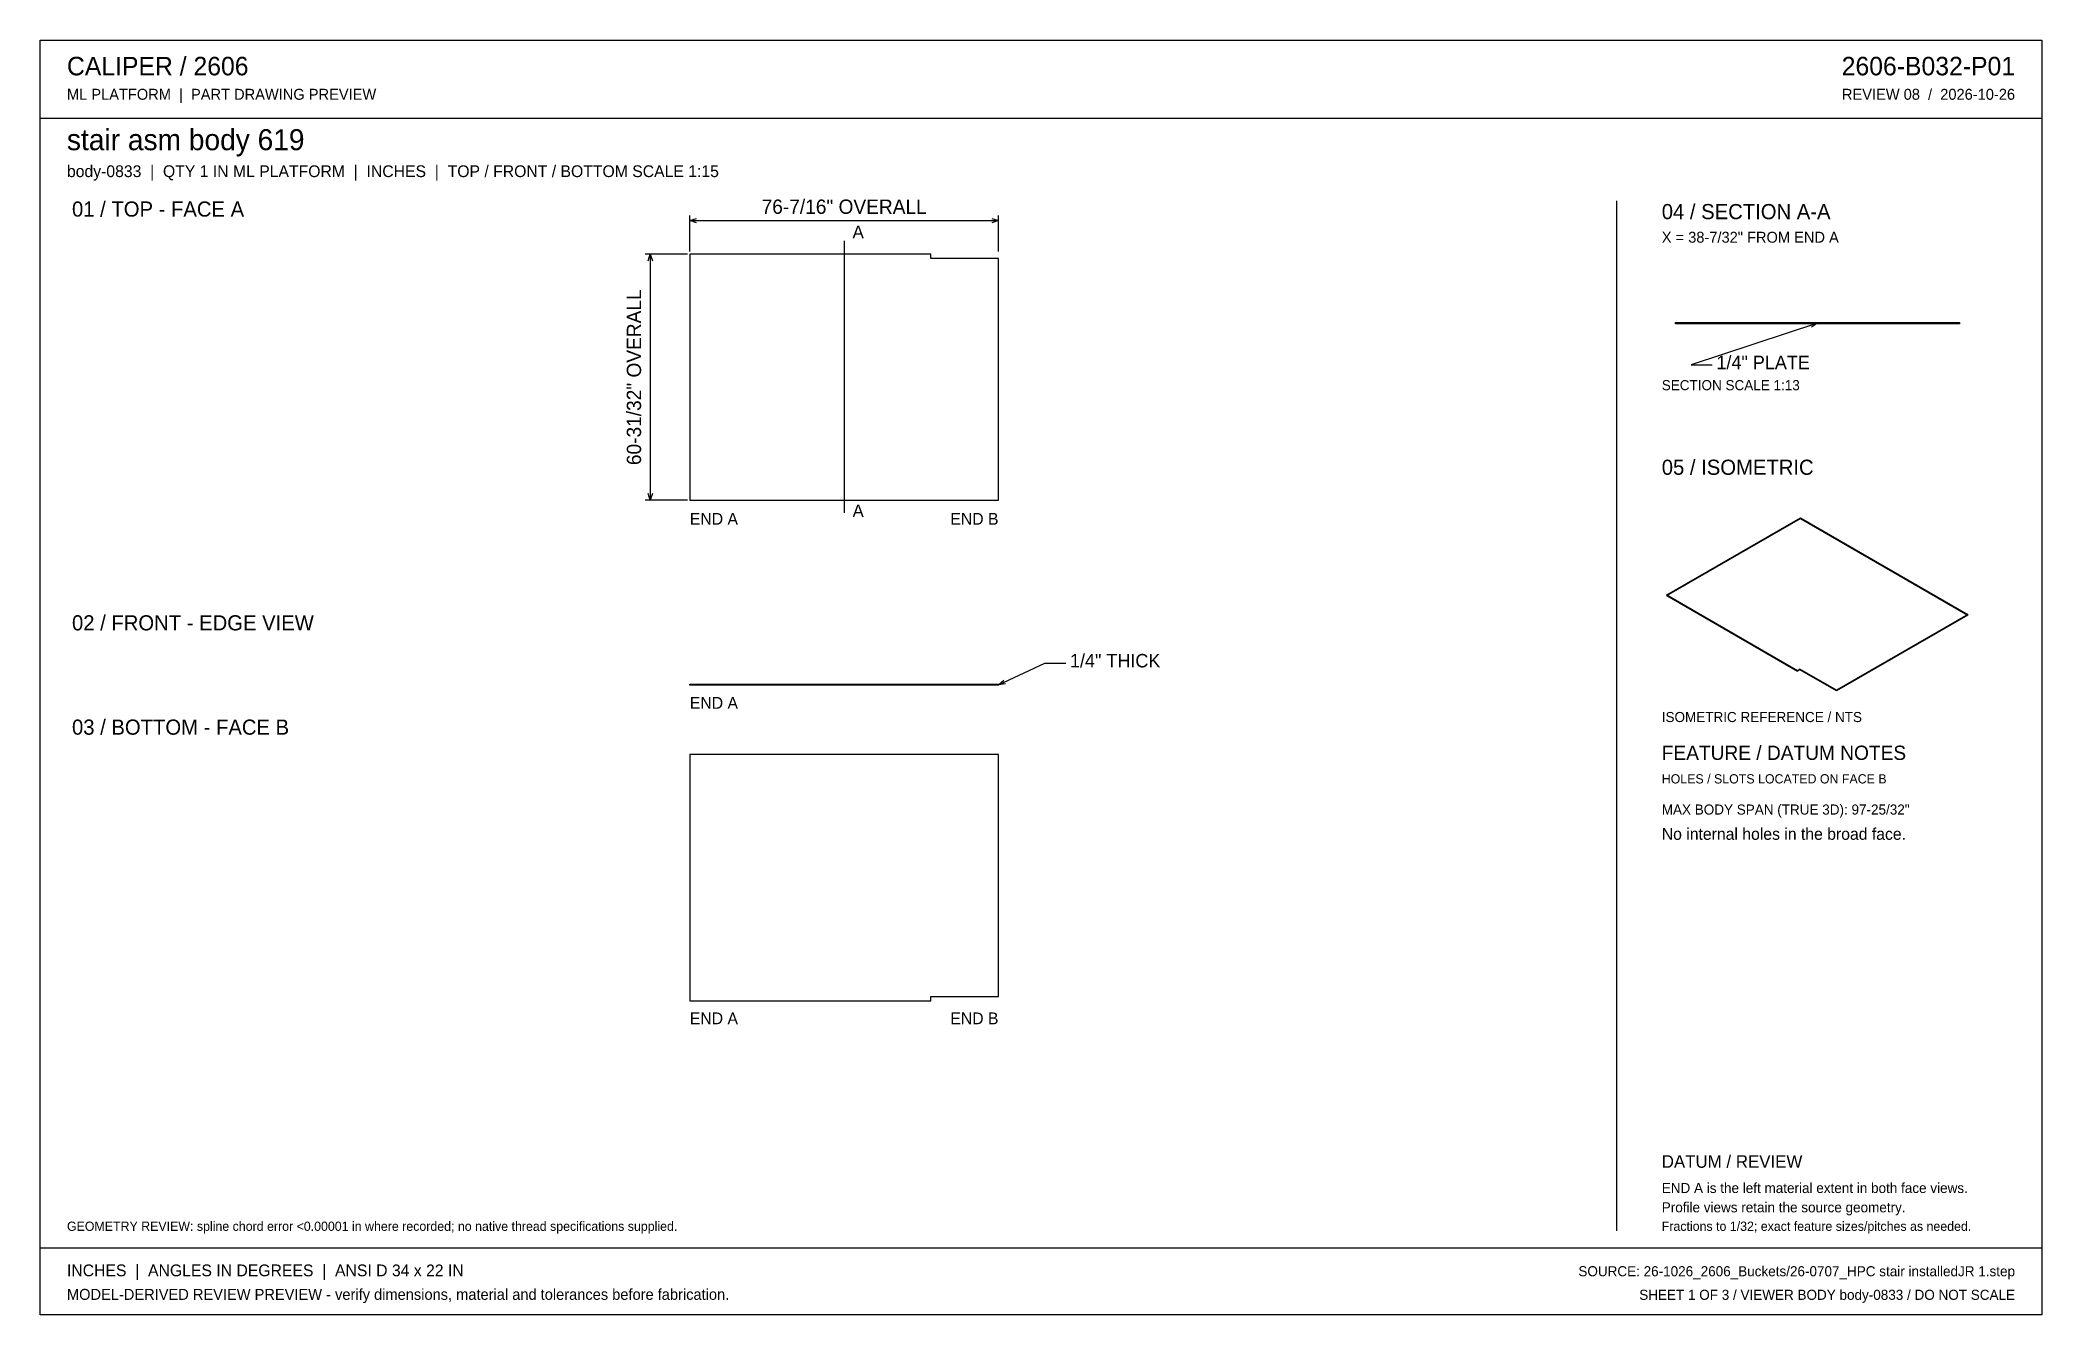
# Model space of a CAD drawing. Header units: inches. Extents: x 7 to 503, y 7 to 323.
import ezdxf
from ezdxf.enums import TextEntityAlignment as Align

# ---------------------------------------------------------------- set-up
doc = ezdxf.new("R2010")
doc.units = ezdxf.units.IN
doc.header["$MEASUREMENT"] = 0

msp = doc.modelspace()

# ---------------------------------------------------------------- linework, layer by layer
at = {"layer": 'ANNOTATION'}
for p, q in [((168.03, 270.49), (168.03, 279.44)), ((168.03, 278.19), (169.7, 278.71)), ((168.03, 278.19), (244.47, 278.19)), ((169.7, 277.67), (168.03, 278.19)), ((242.8, 278.71), (244.47, 278.19)), ((244.47, 278.19), (242.8, 277.67)), ((244.47, 270.49), (244.47, 279.44)), ((206.25, 273.19), (206.25, 205.76)), ((167.41, 269.86), (156.99, 269.86)), ((157.72, 268.19), (158.24, 269.86)), ((158.24, 269.86), (158.24, 208.89)), ((158.24, 269.86), (158.76, 268.19)), ((447.29, 252.77), (416.04, 242.42)), ((445.55, 252.74), (447.29, 252.77)), ((447.29, 252.77), (445.87, 251.75)), ((416.04, 242.42), (421.25, 242.42)), ((167.41, 208.89), (156.99, 208.89)), ((158.24, 208.89), (157.72, 210.56)), ((158.76, 210.56), (158.24, 208.89)), ((244.47, 163.21), (255.93, 168.54)), ((244.47, 163.21), (245.76, 164.38)), ((255.93, 168.54), (261.14, 168.54)), ((246.2, 163.44), (244.47, 163.21))]:
    msp.add_line(p, q, dxfattribs=at)
at = {"layer": 'OUTLINE'}
for p, q in [((7.08, 322.92), (502.92, 322.92)), ((7.08, 7.08), (7.08, 322.92)), ((502.92, 322.92), (502.92, 7.08)), ((7.08, 303.54), (502.92, 303.54)), ((397.5, 283.12), (397.5, 27.92)), ((227.69, 269.86), (168.03, 269.86)), ((168.03, 269.86), (168.03, 208.89)), ((227.69, 268.83), (227.69, 269.86)), ((244.47, 268.83), (227.69, 268.83)), ((244.47, 208.89), (244.47, 268.83)), ((412.12, 252.92), (482.47, 252.92)), ((412.12, 252.63), (412.12, 252.92)), ((412.74, 252.63), (413.03, 252.92)), ((414.41, 252.63), (414.7, 252.92)), ((416.07, 252.63), (416.36, 252.92)), ((417.74, 252.63), (418.03, 252.92)), ((419.41, 252.63), (419.7, 252.92)), ((421.07, 252.63), (421.36, 252.92)), ((422.74, 252.63), (423.03, 252.92)), ((424.41, 252.63), (424.7, 252.92)), ((426.07, 252.63), (426.36, 252.92)), ((427.74, 252.63), (428.03, 252.92)), ((429.41, 252.63), (429.7, 252.92)), ((431.07, 252.63), (431.36, 252.92)), ((432.74, 252.63), (433.03, 252.92)), ((434.41, 252.63), (434.7, 252.92)), ((436.07, 252.63), (436.36, 252.92)), ((437.74, 252.63), (438.03, 252.92)), ((439.41, 252.63), (439.7, 252.92)), ((441.07, 252.63), (441.36, 252.92)), ((442.74, 252.63), (443.03, 252.92)), ((444.41, 252.63), (444.7, 252.92)), ((446.07, 252.63), (446.36, 252.92)), ((447.74, 252.63), (448.03, 252.92)), ((449.41, 252.63), (449.7, 252.92)), ((451.07, 252.63), (451.36, 252.92)), ((452.74, 252.63), (453.03, 252.92)), ((454.41, 252.63), (454.7, 252.92)), ((456.07, 252.63), (456.36, 252.92)), ((457.74, 252.63), (458.03, 252.92)), ((459.41, 252.63), (459.7, 252.92)), ((461.07, 252.63), (461.36, 252.92)), ((462.74, 252.63), (463.03, 252.92)), ((464.41, 252.63), (464.7, 252.92)), ((466.07, 252.63), (466.36, 252.92)), ((467.74, 252.63), (468.03, 252.92)), ((469.41, 252.63), (469.7, 252.92)), ((471.07, 252.63), (471.36, 252.92)), ((472.74, 252.63), (473.03, 252.92)), ((474.41, 252.63), (474.7, 252.92)), ((476.07, 252.63), (476.36, 252.92)), ((477.74, 252.63), (478.03, 252.92)), ((479.41, 252.63), (479.7, 252.92)), ((481.07, 252.63), (481.36, 252.92)), ((482.47, 252.92), (482.47, 252.63)), ((482.47, 252.63), (412.12, 252.63)), ((168.03, 208.89), (244.47, 208.89)), ((410, 185.47), (443.09, 204.57)), ((410, 185.31), (443.09, 204.42)), ((443.09, 204.42), (443.09, 204.57)), ((443.09, 204.57), (484.58, 180.62)), ((443.09, 204.42), (484.58, 180.46)), ((410, 185.47), (442.38, 166.77)), ((410, 185.31), (410, 185.47)), ((410, 185.31), (442.38, 166.61)), ((484.58, 180.62), (452.05, 161.83)), ((484.58, 180.46), (452.05, 161.68)), ((484.58, 180.46), (484.58, 180.62)), ((442.94, 167.09), (442.38, 166.77)), ((442.94, 166.94), (442.38, 166.61)), ((442.38, 166.61), (442.38, 166.77)), ((442.94, 166.94), (442.94, 167.09)), ((452.05, 161.83), (442.94, 167.09)), ((452.05, 161.68), (442.94, 166.94)), ((168.03, 163.33), (244.47, 163.33)), ((168.03, 163.08), (168.03, 163.33)), ((244.47, 163.08), (168.03, 163.08)), ((244.47, 163.33), (244.47, 163.08)), ((452.05, 161.68), (452.05, 161.83)), ((244.47, 145.9), (168.03, 145.9)), ((168.03, 145.9), (168.03, 84.93)), ((244.47, 85.96), (244.47, 145.9)), ((168.03, 84.93), (227.69, 84.93)), ((227.69, 84.93), (227.69, 85.96)), ((227.69, 85.96), (244.47, 85.96)), ((7.08, 23.75), (502.92, 23.75)), ((502.92, 7.08), (7.08, 7.08))]:
    msp.add_line(p, q, dxfattribs=at)

# ---------------------------------------------------------------- texts
at = {"layer": 'ANNOTATION'}
for s, height, p in [('CALIPER / 2606', 4.5833, (13.75, 314.17)), ('ML PLATFORM  |  PART DRAWING PREVIEW', 2.7083, (13.75, 308.12)), ('stair asm body 619', 5.2083, (13.75, 295.62)), ('body-0833  |  QTY 1 IN ML PLATFORM  |  INCHES  |  TOP / FRONT / BOTTOM SCALE 1:15', 2.9167, (13.75, 288.96)), ('01 / TOP - FACE A', 3.75, (15, 279.17)), ('04 / SECTION A-A', 3.75, (408.75, 278.54)), ('A', 3.12, (208.33, 273.82)), ('X = 38-7/32" FROM END A', 2.7083, (408.75, 272.71)), ('1/4" PLATE', 3.333, (422.29, 241.38)), ('SECTION SCALE 1:13', 2.5, (408.75, 236.17)), ('05 / ISOMETRIC', 3.75, (408.75, 215.21)), ('END A', 2.917, (168.03, 202.85)), ('A', 3.12, (208.33, 204.72)), ('02 / FRONT - EDGE VIEW', 3.75, (15, 176.67)), ('1/4" THICK', 3.333, (262.18, 167.5)), ('END A', 2.917, (168.03, 157.25)), ('03 / BOTTOM - FACE B', 3.75, (15, 150.83)), ('ISOMETRIC REFERENCE / NTS', 2.5, (408.75, 153.96)), ('FEATURE / DATUM NOTES', 3.5417, (408.75, 144.58)), ('HOLES / SLOTS LOCATED ON FACE B', 2.2917, (408.75, 138.75)), ('MAX BODY SPAN (TRUE 3D): 97-25/32"', 2.5, (408.75, 131.04)), ('No internal holes in the broad face.', 2.9167, (408.75, 124.79)), ('END A', 2.917, (168.03, 79.1)), ('DATUM / REVIEW', 3.125, (408.75, 43.54)), ('END A is the left material extent in both face views.', 2.5, (408.75, 37.29)), ('Profile views retain the source geometry.', 2.5, (408.75, 32.5)), ('GEOMETRY REVIEW: spline chord error <0.00001 in where recorded; no native thread specifications supplied.', 2.29167, (13.75, 27.92)), ('Fractions to 1/32; exact feature sizes/pitches as needed.', 2.2917, (408.75, 27.92)), ('INCHES  |  ANGLES IN DEGREES  |  ANSI D 34 x 22 IN', 2.9167, (13.75, 16.67)), ('MODEL-DERIVED REVIEW PREVIEW - verify dimensions, material and tolerances before fabrication.', 2.7083, (13.75, 10.83))]:
    msp.add_text(s, height=height, dxfattribs=at).set_placement(p)
for s, height, p in [('2606-B032-P01', 4.5833, (496.25, 314.17)), ('REVIEW 08  /  2026-10-26', 2.7083, (496.25, 308.12)), ('END B', 2.917, (244.47, 202.85)), ('END B', 2.917, (244.47, 79.1)), ('SOURCE: 26-1026_2606_Buckets/26-0707_HPC stair installedJR 1.step', 2.5, (496.25, 16.67)), ('SHEET 1 OF 3 / VIEWER BODY body-0833 / DO NOT SCALE', 2.5, (496.25, 10.83))]:
    msp.add_text(s, height=height, dxfattribs=at).set_placement(p, align=Align.RIGHT)
msp.add_text('76-7/16" OVERALL', height=3.5417, dxfattribs=at).set_placement((206.25, 279.86), align=Align.CENTER)
msp.add_text('60-31/32" OVERALL', height=3.5417, rotation=90, dxfattribs=at).set_placement((155.95, 239.38), align=Align.CENTER)

doc.saveas('drawing.dxf')
